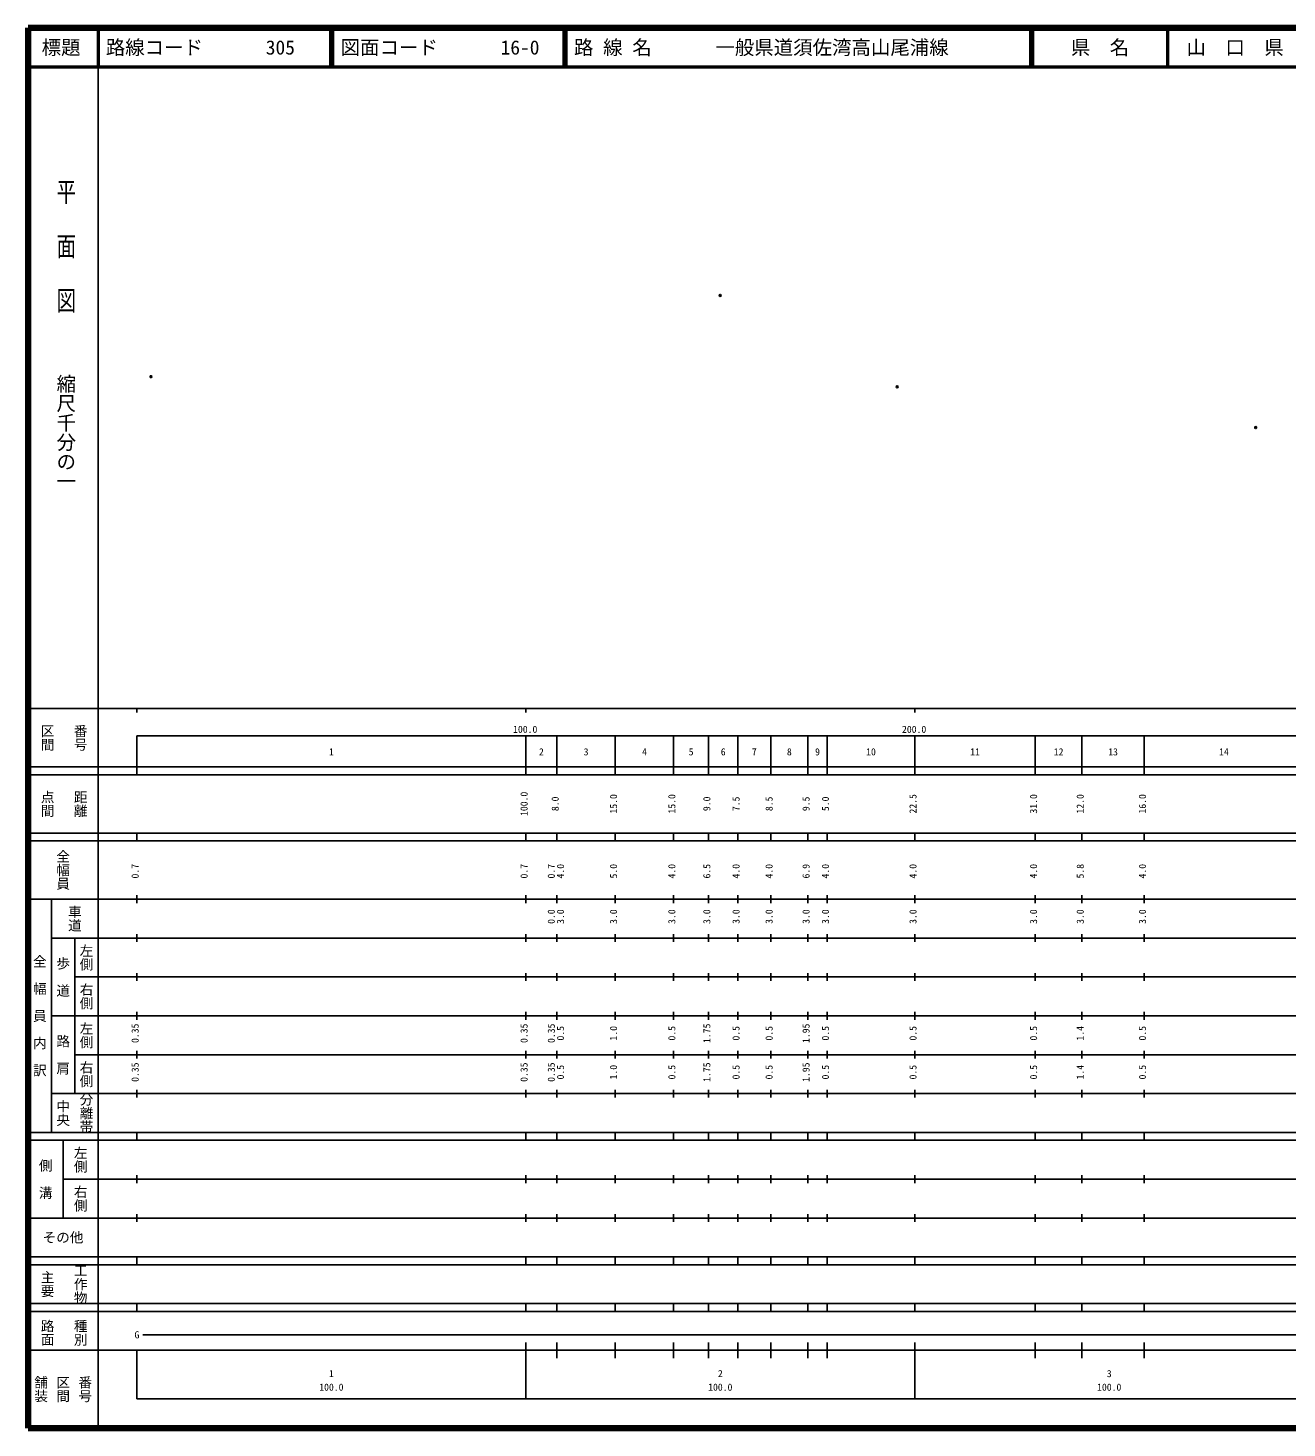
# Model space of a CAD drawing. Units: millimetres on the paper. Extents: x 40 to 680, y 20 to 380.
# Drawn here: x 40 to 363.7, y 20 to 380 of the extents above; entities that cross this region are included whole.
import ezdxf
from ezdxf.enums import TextEntityAlignment as Align

# ---------------------------------------------------------------- set-up
doc = ezdxf.new("R2010")
doc.units = ezdxf.units.MM
doc.header["$PDMODE"] = 32
doc.header["$PDSIZE"] = 0.5
doc.layers.add('M-OTRS', color=6, linetype='Continuous')
doc.layers.add('M-TTL-TXT', color=7, linetype='Continuous')
for name, color, linetype, lineweight in [('M-TTL', 2, 'Continuous', 140), ('M-TTL-BAND', 7, 'Continuous', 25), ('M-TTL-LINE', 7, 'Continuous', 50)]:
    doc.layers.add(name, color=color, linetype=linetype, lineweight=lineweight)
doc.styles.add('@ＭＳ ゴシック', font='')
doc.styles.add('ＭＳ ゴシック', font='')
doc.styles.get('@ＭＳ ゴシック').set_extended_font_data('@MS Gothic')
doc.styles.get('ＭＳ ゴシック').set_extended_font_data('MS Gothic')

msp = doc.modelspace()

# ---------------------------------------------------------------- linework, layer by layer
at = {"layer": 'M-OTRS'}
for p in [(217.984, 311.246), (71.618, 290.341), (263.502, 287.754), (355.659, 277.251)]:
    msp.add_point(p, dxfattribs=at)
at = {"layer": 'M-TTL'}
for p, q in [((40, 380), (40, 20)), ((680, 380), (40, 380)), ((40, 20), (680, 20))]:
    msp.add_line(p, q, dxfattribs=at)
at = {"layer": 'M-TTL-BAND'}
for p, q in [((58, 370), (58, 20)), ((40, 205), (579, 205)), ((68, 205), (68, 204)), ((168, 205), (168, 204)), ((268, 205), (268, 204)), ((68, 198), (579, 198)), ((68, 198), (68, 188)), ((168, 188), (168, 198)), ((176, 188), (176, 198)), ((191, 188), (191, 198)), ((206, 188), (206, 198)), ((215, 188), (215, 198)), ((222.5, 188), (222.5, 198)), ((231, 188), (231, 198)), ((240.5, 188), (240.5, 198)), ((245.5, 188), (245.5, 198)), ((268, 188), (268, 198)), ((299, 188), (299, 198)), ((311, 188), (311, 198)), ((327, 188), (327, 198)), ((40, 190), (579, 190)), ((40, 188), (579, 188)), ((40, 173), (579, 173)), ((68, 171), (68, 173)), ((168, 171), (168, 173)), ((176, 171), (176, 173)), ((191, 171), (191, 173)), ((206, 171), (206, 173)), ((215, 171), (215, 173)), ((222.5, 171), (222.5, 173)), ((231, 171), (231, 173)), ((240.5, 171), (240.5, 173)), ((245.5, 171), (245.5, 173)), ((268, 171), (268, 173)), ((299, 171), (299, 173)), ((311, 171), (311, 173)), ((327, 171), (327, 173)), ((40, 171), (579, 171)), ((40, 156), (579, 156)), ((46, 96), (46, 156)), ((68, 155), (68, 157)), ((168, 155), (168, 157)), ((176, 155), (176, 157)), ((191, 155), (191, 157)), ((206, 155), (206, 157)), ((215, 155), (215, 157)), ((222.5, 155), (222.5, 157)), ((231, 155), (231, 157)), ((240.5, 155), (240.5, 157)), ((245.5, 155), (245.5, 157)), ((268, 155), (268, 157)), ((299, 155), (299, 157)), ((311, 155), (311, 157)), ((327, 155), (327, 157)), ((46, 146), (579, 146)), ((52, 146), (52, 106)), ((68, 145), (68, 147)), ((168, 145), (168, 147)), ((176, 145), (176, 147)), ((191, 145), (191, 147)), ((206, 145), (206, 147)), ((215, 145), (215, 147)), ((222.5, 145), (222.5, 147)), ((231, 145), (231, 147)), ((240.5, 145), (240.5, 147)), ((245.5, 145), (245.5, 147)), ((268, 145), (268, 147)), ((299, 145), (299, 147)), ((311, 145), (311, 147)), ((327, 145), (327, 147)), ((68, 135), (68, 137)), ((168, 135), (168, 137)), ((176, 135), (176, 137)), ((191, 135), (191, 137)), ((206, 135), (206, 137)), ((215, 135), (215, 137)), ((222.5, 135), (222.5, 137)), ((231, 135), (231, 137)), ((240.5, 135), (240.5, 137)), ((245.5, 135), (245.5, 137)), ((268, 135), (268, 137)), ((299, 135), (299, 137)), ((311, 135), (311, 137)), ((327, 135), (327, 137)), ((52, 136), (579, 136)), ((46, 126), (579, 126)), ((68, 125), (68, 127)), ((168, 125), (168, 127)), ((176, 125), (176, 127)), ((191, 125), (191, 127)), ((206, 125), (206, 127)), ((215, 125), (215, 127)), ((222.5, 125), (222.5, 127)), ((231, 125), (231, 127)), ((240.5, 125), (240.5, 127)), ((245.5, 125), (245.5, 127)), ((268, 125), (268, 127)), ((299, 125), (299, 127)), ((311, 125), (311, 127)), ((327, 125), (327, 127)), ((52, 116), (579, 116)), ((68, 115), (68, 117)), ((168, 115), (168, 117)), ((176, 115), (176, 117)), ((191, 115), (191, 117)), ((206, 115), (206, 117)), ((215, 115), (215, 117)), ((222.5, 115), (222.5, 117)), ((231, 115), (231, 117)), ((240.5, 115), (240.5, 117)), ((245.5, 115), (245.5, 117)), ((268, 115), (268, 117)), ((299, 115), (299, 117)), ((311, 115), (311, 117)), ((327, 115), (327, 117)), ((46, 106), (579, 106)), ((68, 105), (68, 107)), ((168, 105), (168, 107)), ((176, 105), (176, 107)), ((191, 105), (191, 107)), ((206, 105), (206, 107)), ((215, 105), (215, 107)), ((222.5, 105), (222.5, 107)), ((231, 105), (231, 107)), ((240.5, 105), (240.5, 107)), ((245.5, 105), (245.5, 107)), ((268, 105), (268, 107)), ((299, 105), (299, 107)), ((311, 105), (311, 107)), ((327, 105), (327, 107)), ((40, 96), (579, 96)), ((40, 94), (579, 94)), ((49, 94), (49, 74)), ((68, 94), (68, 96)), ((168, 94), (168, 96)), ((176, 94), (176, 96)), ((191, 94), (191, 96)), ((206, 94), (206, 96)), ((215, 94), (215, 96)), ((222.5, 94), (222.5, 96)), ((231, 94), (231, 96)), ((240.5, 94), (240.5, 96)), ((245.5, 94), (245.5, 96)), ((268, 94), (268, 96)), ((299, 94), (299, 96)), ((311, 94), (311, 96)), ((327, 94), (327, 96)), ((49, 84), (579, 84)), ((68, 83), (68, 85)), ((168, 83), (168, 85)), ((176, 83), (176, 85)), ((191, 83), (191, 85)), ((206, 83), (206, 85)), ((215, 83), (215, 85)), ((222.5, 83), (222.5, 85)), ((231, 83), (231, 85)), ((240.5, 83), (240.5, 85)), ((245.5, 83), (245.5, 85)), ((268, 83), (268, 85)), ((299, 83), (299, 85)), ((311, 83), (311, 85)), ((327, 83), (327, 85)), ((40, 74), (579, 74)), ((68, 73), (68, 75)), ((168, 73), (168, 75)), ((176, 73), (176, 75)), ((191, 73), (191, 75)), ((206, 73), (206, 75)), ((215, 73), (215, 75)), ((222.5, 73), (222.5, 75)), ((231, 73), (231, 75)), ((240.5, 73), (240.5, 75)), ((245.5, 73), (245.5, 75)), ((268, 73), (268, 75)), ((299, 73), (299, 75)), ((311, 73), (311, 75)), ((327, 73), (327, 75)), ((40, 64), (579, 64)), ((40, 62), (579, 62)), ((68, 62), (68, 64)), ((168, 62), (168, 64)), ((176, 62), (176, 64)), ((191, 62), (191, 64)), ((206, 62), (206, 64)), ((215, 62), (215, 64)), ((222.5, 62), (222.5, 64)), ((231, 62), (231, 64)), ((240.5, 62), (240.5, 64)), ((245.5, 62), (245.5, 64)), ((268, 62), (268, 64)), ((299, 62), (299, 64)), ((311, 62), (311, 64)), ((327, 62), (327, 64)), ((40, 52), (579, 52)), ((68, 50), (68, 52)), ((168, 50), (168, 52)), ((176, 50), (176, 52)), ((191, 50), (191, 52)), ((206, 50), (206, 52)), ((215, 50), (215, 52)), ((222.5, 50), (222.5, 52)), ((231, 50), (231, 52)), ((240.5, 50), (240.5, 52)), ((245.5, 50), (245.5, 52)), ((268, 50), (268, 52)), ((299, 50), (299, 52)), ((311, 50), (311, 52)), ((327, 50), (327, 52)), ((40, 50), (579, 50)), ((69.5, 44), (566.5, 44)), ((40, 40), (579, 40)), ((68, 40), (68, 27.5)), ((168, 27.5), (168, 42)), ((176, 38), (176, 42)), ((191, 38), (191, 42)), ((206, 38), (206, 42)), ((215, 38), (215, 42)), ((222.5, 38), (222.5, 42)), ((231, 38), (231, 42)), ((240.5, 38), (240.5, 42)), ((245.5, 38), (245.5, 42)), ((268, 27.5), (268, 42)), ((299, 38), (299, 42)), ((311, 38), (311, 42)), ((327, 38), (327, 42)), ((68, 27.5), (579, 27.5))]:
    msp.add_line(p, q, dxfattribs=at)
at = {"layer": 'M-TTL-LINE'}
for p, q in [((58, 380), (58, 370)), ((117.75, 380), (117.75, 370)), ((118.25, 380), (118.25, 370)), ((177.75, 380), (177.75, 370)), ((178.25, 380), (178.25, 370)), ((297.75, 380), (297.75, 370)), ((298.25, 380), (298.25, 370)), ((333, 380), (333, 370)), ((40, 370), (680, 370))]:
    msp.add_line(p, q, dxfattribs=at)

# ---------------------------------------------------------------- texts
at = {"layer": 'M-TTL-BAND', "style": '@ＭＳ ゴシック', "width": 1.4}
msp.add_text('平  面  図', height=3.666, rotation=270, dxfattribs=at).set_placement((49.777, 306.475), align=Align.MIDDLE_RIGHT)
at = {"layer": 'M-TTL-BAND', "style": '@ＭＳ ゴシック'}
msp.add_text('縮尺千分の一', height=3.666, rotation=270, dxfattribs=at).set_placement((49.777, 261.03), align=Align.MIDDLE_RIGHT)
for s, p in [('区間', (45, 197.5)), ('番号', (53.5, 197.5)), ('点間', (45, 180.5)), ('距離', (53.5, 180.5)), ('全幅員', (49, 163.5)), ('車道', (52, 151)), ('左側', (55, 141)), ('全\u3000幅\u3000員\u3000内\u3000訳', (43, 126)), ('歩\u3000道', (49, 136)), ('右側', (55, 131)), ('左側', (55, 121)), ('路\u3000肩', (49, 116)), ('右側', (55, 111)), ('分離帯', (55, 101)), ('中央', (49, 101)), ('左側', (53.5, 89)), ('側\u3000溝', (44.5, 84)), ('右側', (53.5, 79)), ('工作物', (53.5, 57)), ('主要', (45, 57)), ('路面', (45, 44.5)), ('種別', (53.5, 44.5)), ('舗装', (43.333, 30)), ('区間', (49, 30)), ('番号', (54.667, 30))]:
    msp.add_text(s, height=2.566, rotation=270, dxfattribs=at).set_placement(p, align=Align.MIDDLE_CENTER)
at = {"layer": 'M-TTL-BAND', "style": 'ＭＳ ゴシック'}
for s, p in [('100.0', (167.844, 198.195)), ('200.0', (267.844, 198.195)), ('1', (118, 192.405)), ('2', (172, 192.405)), ('3', (183.5, 192.405)), ('4', (198.5, 192.405)), ('5', (210.5, 192.405)), ('6', (218.75, 192.405)), ('7', (226.75, 192.405)), ('8', (235.75, 192.405)), ('9', (243, 192.405)), ('10', (256.75, 192.405)), ('11', (283.5, 192.405)), ('12', (305, 192.405)), ('13', (319, 192.405)), ('14', (347.5, 192.405)), ('G', (68, 42.5)), ('1', (118, 32.523)), ('2', (218, 32.523)), ('3', (318, 32.523)), ('100.0', (118, 29.033)), ('100.0', (218, 29.033)), ('100.0', (318, 29.033))]:
    msp.add_text(s, height=1.833, dxfattribs=at).set_placement(p, align=Align.BOTTOM_CENTER)
for s, p in [('100.0', (169, 180.5)), ('8.0', (177, 180.5)), ('15.0', (192, 180.5)), ('15.0', (207, 180.5)), ('9.0', (216, 180.5)), ('7.5', (223.5, 180.5)), ('8.5', (232, 180.5)), ('9.5', (241.5, 180.5)), ('5.0', (246.5, 180.5)), ('22.5', (269, 180.5)), ('31.0', (300, 180.5)), ('12.0', (312, 180.5)), ('16.0', (328, 180.5)), ('0.7', (69, 163.174)), ('0.7', (169, 163.174)), ('0.7', (176, 163.174)), ('4.0', (178.37, 163.174)), ('5.0', (192, 163.174)), ('4.0', (207, 163.174)), ('6.5', (216, 163.174)), ('4.0', (223.5, 163.174)), ('4.0', (232, 163.174)), ('6.9', (241.5, 163.174)), ('4.0', (246.5, 163.174)), ('4.0', (269, 163.174)), ('4.0', (300, 163.174)), ('5.8', (312, 163.174)), ('4.0', (328, 163.174)), ('0.0', (176, 151.5)), ('3.0', (178.37, 151.5)), ('3.0', (192, 151.5)), ('3.0', (207, 151.5)), ('3.0', (216, 151.5)), ('3.0', (223.5, 151.5)), ('3.0', (232, 151.5)), ('3.0', (241.5, 151.5)), ('3.0', (246.5, 151.5)), ('3.0', (269, 151.5)), ('3.0', (300, 151.5)), ('3.0', (312, 151.5)), ('3.0', (328, 151.5)), ('0.35', (69, 121.5)), ('0.35', (169, 121.5)), ('0.35', (176, 121.5)), ('0.5', (178.37, 121.5)), ('1.0', (192, 121.5)), ('0.5', (207, 121.5)), ('1.75', (216, 121.5)), ('0.5', (223.5, 121.5)), ('0.5', (232, 121.5)), ('1.95', (241.5, 121.5)), ('0.5', (246.5, 121.5)), ('0.5', (269, 121.5)), ('0.5', (300, 121.5)), ('1.4', (312, 121.5)), ('0.5', (328, 121.5)), ('0.35', (69, 111.5)), ('0.35', (169, 111.5)), ('0.35', (176, 111.5)), ('0.5', (178.37, 111.5)), ('1.0', (192, 111.5)), ('0.5', (207, 111.5)), ('1.75', (216, 111.5)), ('0.5', (223.5, 111.5)), ('0.5', (232, 111.5)), ('1.95', (241.5, 111.5)), ('0.5', (246.5, 111.5)), ('0.5', (269, 111.5)), ('0.5', (300, 111.5)), ('1.4', (312, 111.5)), ('0.5', (328, 111.5))]:
    msp.add_text(s, height=1.833, rotation=90, dxfattribs=at).set_placement(p, align=Align.BOTTOM_CENTER)
msp.add_text('その他', height=2.566, dxfattribs=at).set_placement((49, 69), align=Align.MIDDLE_CENTER)
at = {"layer": 'M-TTL-TXT', "style": 'ＭＳ ゴシック'}
for s, p in [('標題', (48.5, 375)), ('県\u3000名', (315.625, 375)), ('山\u3000口\u3000県', (350.375, 375))]:
    msp.add_text(s, height=3.666, dxfattribs=at).set_placement(p, align=Align.MIDDLE_CENTER)
for s, p in [('路線コード', (60, 375)), ('305', (101.142, 375)), ('図面コード', (120.38, 375)), ('16-0', (161.521, 375)), ('路 線 名', (180.38, 375)), ('一般県道須佐湾高山尾浦線', (216.734, 375))]:
    msp.add_text(s, height=3.666, dxfattribs=at).set_placement(p, align=Align.MIDDLE_LEFT)

doc.saveas('drawing.dxf')
